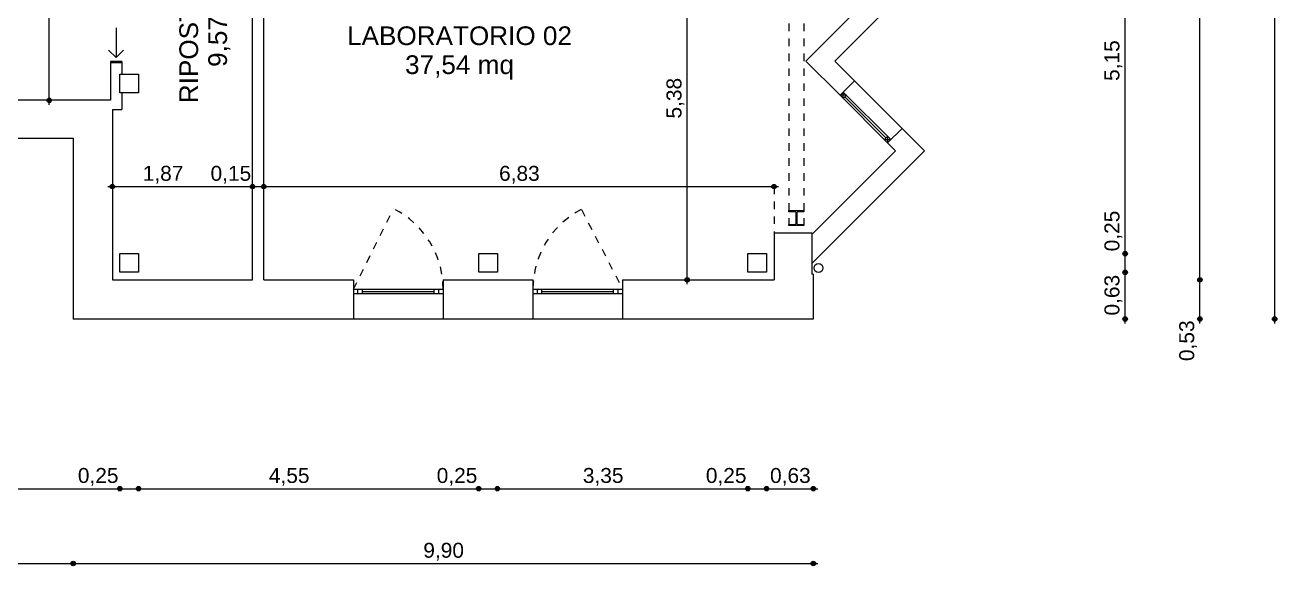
# Model space of a CAD drawing. Header units: metres. Extents: x -58 to -10, y -48.4 to 0.6.
# Drawn here: x -36.46 to -19.72, y -38.06 to -30.53 of the extents above; entities that cross this region are included whole.
import ezdxf

# ---------------------------------------------------------------- set-up
doc = ezdxf.new("R2010")
doc.units = ezdxf.units.M
doc.header["$MEASUREMENT"] = 0
doc.linetypes.add('Tratteggio 0.6-0.6 mm', pattern=[0.12, 0.06, -0.06])
doc.linetypes.add('Tratteggio 1.0-1.0 mm', pattern=[0.2, 0.1, -0.1])
for name, color, linetype in [('00 ECO Porte&Fin', 7, 'Continuous'), ('00 Muri SEZ 00', 7, 'Continuous'), ('00 Nascosto', 7, 'Continuous'), ('00 Pilastri', 7, 'Continuous'), ('00 Porte&Fin', 7, 'Continuous'), ('00 QuoteGEN 1_100', 7, 'Continuous'), ('00 Testi 1_100', 7, 'Continuous')]:
    doc.layers.add(name, color=color, linetype=linetype)
doc.styles.add('GENERATED_STYLE_1', font='arial.ttf')
doc.dimstyles.new('GENERATED_STYLE__1', dxfattribs={"dimtxt": 0.2, "dimasz": 0.114, "dimexe": 0.18, "dimexo": 0, "dimgap": 0.09, "dimtad": 1, "dimtih": 1, "dimtoh": 1, "dimzin": 0, "dimdsep": 46, "dimtxsty": 'GENERATED_STYLE_1', "dimblk": 'ARROWHEAD_11', "dimblk1": 'ARROWHEAD_11', "dimblk2": 'ARROWHEAD_11', "dimcen": 0.09, "dimse1": 1, "dimse2": 1, "dimclrd": 1, "dimclre": 1, "dimclrt": 1, "dimazin": 0, "dimtfac": 1, "dimtdec": 4, "dimtmove": 0, "dimatfit": 3, "dimfxl": 1, "dimtolj": 1, "dimtzin": 0, "dimarcsym": 0})
doc.dimstyles.new('GENERATED_STYLE__3', dxfattribs={"dimtxt": 0.2, "dimasz": 0.114, "dimexe": 0.18, "dimexo": 0, "dimgap": 0.09, "dimtad": 1, "dimzin": 0, "dimdsep": 46, "dimtxsty": 'GENERATED_STYLE_1', "dimblk": 'ARROWHEAD_11', "dimblk1": 'ARROWHEAD_11', "dimblk2": 'ARROWHEAD_11', "dimcen": 0.09, "dimse1": 1, "dimse2": 1, "dimclrd": 1, "dimclre": 1, "dimclrt": 1, "dimazin": 0, "dimtfac": 1, "dimtdec": 4, "dimtmove": 0, "dimatfit": 3, "dimfxl": 1, "dimtolj": 1, "dimtzin": 0, "dimarcsym": 0})

# ---------------------------------------------------------------- blocks, each defined once
blk = doc.blocks.new('Linea_2', base_point=(-35.246, -30.569))
at = {"layer": '00 Porte&Fin', "color": 3, "linetype": 'Continuous', "lineweight": 0, "true_color": 0x00f200}
for p, q in [((-35.246, -30.569), (-35.246, -30.969)), ((-35.246, -30.969), (-35.346, -30.869)), ((-35.246, -30.969), (-35.146, -30.869))]:
    blk.add_line(p, q, dxfattribs=at)
blk = doc.blocks.new('*D44')
at = {"layer": '00 QuoteGEN 1_100', "linetype": 'Continuous', "lineweight": 0}
for points in [[(-45.371, -37.733), (-45.373, -37.722), (-45.379, -37.712), (-45.389, -37.706), (-45.401, -37.703), (-45.412, -37.706), (-45.422, -37.712), (-45.428, -37.722), (-45.431, -37.733), (-45.428, -37.745), (-45.422, -37.755), (-45.412, -37.761), (-45.401, -37.763), (-45.389, -37.761), (-45.379, -37.755), (-45.373, -37.745)], [(-35.791, -37.733), (-35.793, -37.722), (-35.799, -37.712), (-35.809, -37.706), (-35.821, -37.703), (-35.832, -37.706), (-35.842, -37.712), (-35.848, -37.722), (-35.851, -37.733), (-35.848, -37.745), (-35.842, -37.755), (-35.832, -37.761), (-35.821, -37.763), (-35.809, -37.761), (-35.799, -37.755), (-35.793, -37.745)]]:
    blk.add_hatch(color=1, dxfattribs=at).paths.add_polyline_path(points)
at = {"layer": '00 QuoteGEN 1_100', "color": 1, "linetype": 'Continuous', "lineweight": 0}
blk.add_line((-45.371, -37.733), (-35.851, -37.733), dxfattribs=at)
for centre in [(-45.401, -37.733), (-35.821, -37.733)]:
    blk.add_circle(centre, 0.03, dxfattribs=at)
at = {"layer": '00 QuoteGEN 1_100', "color": 1, "lineweight": 0, "insert": (-40.877, -37.693), "char_height": 0.2, "attachment_point": 7, "style": 'GENERATED_STYLE_1'}
blk.add_mtext('\\A1;{\\fArial|b0|i0|c0|p34;9,58}', dxfattribs=at)
blk = doc.blocks.new('ARROWHEAD_11')
at = {"color": 0, "linetype": 'Continuous', "lineweight": 0}
blk.add_line((0, 0), (-1, 0), dxfattribs=at)
at = {"color": 0, "linetype": 'Continuous', "lineweight": 0, "const_width": 0.25, "flags": 128}
blk.add_lwpolyline([(-0.125, 0, 1), (0.125, 0, 1)], format="xyb", close=True, dxfattribs=at)
blk = doc.blocks.new('*D45')
at = {"layer": '00 QuoteGEN 1_100', "linetype": 'Continuous', "lineweight": 0}
for points in [[(-35.791, -37.733), (-35.793, -37.722), (-35.799, -37.712), (-35.809, -37.706), (-35.821, -37.703), (-35.832, -37.706), (-35.842, -37.712), (-35.848, -37.722), (-35.851, -37.733), (-35.848, -37.745), (-35.842, -37.755), (-35.832, -37.761), (-35.821, -37.763), (-35.809, -37.761), (-35.799, -37.755), (-35.793, -37.745)], [(-25.891, -37.733), (-25.893, -37.722), (-25.899, -37.712), (-25.909, -37.706), (-25.921, -37.703), (-25.932, -37.706), (-25.942, -37.712), (-25.948, -37.722), (-25.951, -37.733), (-25.948, -37.745), (-25.942, -37.755), (-25.932, -37.761), (-25.921, -37.763), (-25.909, -37.761), (-25.899, -37.755), (-25.893, -37.745)]]:
    blk.add_hatch(color=1, dxfattribs=at).paths.add_polyline_path(points)
at = {"layer": '00 QuoteGEN 1_100', "color": 1, "linetype": 'Continuous', "lineweight": 0}
for p, q in [((-35.791, -37.733), (-25.951, -37.733)), ((-25.891, -37.733), (-25.861, -37.733))]:
    blk.add_line(p, q, dxfattribs=at)
for centre in [(-35.821, -37.733), (-25.921, -37.733)]:
    blk.add_circle(centre, 0.03, dxfattribs=at)
at = {"layer": '00 QuoteGEN 1_100', "color": 1, "lineweight": 0, "insert": (-31.137, -37.693), "char_height": 0.2, "attachment_point": 7, "style": 'GENERATED_STYLE_1'}
blk.add_mtext('\\A1;{\\fArial|b0|i0|c0|p34;9,90}', dxfattribs=at)
blk = doc.blocks.new('*D51')
at = {"layer": '00 QuoteGEN 1_100', "linetype": 'Continuous', "lineweight": 0}
for points in [[(-40.316, -36.733), (-40.318, -36.722), (-40.324, -36.712), (-40.334, -36.706), (-40.346, -36.703), (-40.357, -36.706), (-40.367, -36.712), (-40.373, -36.722), (-40.376, -36.733), (-40.373, -36.745), (-40.367, -36.755), (-40.357, -36.761), (-40.346, -36.763), (-40.334, -36.761), (-40.324, -36.755), (-40.318, -36.745)], [(-35.166, -36.733), (-35.168, -36.722), (-35.174, -36.712), (-35.184, -36.706), (-35.196, -36.703), (-35.207, -36.706), (-35.217, -36.712), (-35.223, -36.722), (-35.226, -36.733), (-35.223, -36.745), (-35.217, -36.755), (-35.207, -36.761), (-35.196, -36.763), (-35.184, -36.761), (-35.174, -36.755), (-35.168, -36.745)]]:
    blk.add_hatch(color=1, dxfattribs=at).paths.add_polyline_path(points)
at = {"layer": '00 QuoteGEN 1_100', "color": 1, "linetype": 'Continuous', "lineweight": 0}
blk.add_line((-40.316, -36.733), (-35.226, -36.733), dxfattribs=at)
for centre in [(-40.346, -36.733), (-35.196, -36.733)]:
    blk.add_circle(centre, 0.03, dxfattribs=at)
at = {"layer": '00 QuoteGEN 1_100', "color": 1, "lineweight": 0, "char_height": 0.2, "attachment_point": 7, "style": 'GENERATED_STYLE_1'}
for s, insert in [('\\A1;{\\fArial|b0|i0|c0|p34;5,15}', (-38.303, -36.693)), ('\\A1;{\\fArial|b0|i0|c0|p34;0,25}', (-35.758, -36.693))]:
    blk.add_mtext(s, dxfattribs=dict(at, insert=insert))
blk = doc.blocks.new('*D52')
at = {"layer": '00 QuoteGEN 1_100', "linetype": 'Continuous', "lineweight": 0}
for points in [[(-35.166, -36.733), (-35.168, -36.722), (-35.174, -36.712), (-35.184, -36.706), (-35.196, -36.703), (-35.207, -36.706), (-35.217, -36.712), (-35.223, -36.722), (-35.226, -36.733), (-35.223, -36.745), (-35.217, -36.755), (-35.207, -36.761), (-35.196, -36.763), (-35.184, -36.761), (-35.174, -36.755), (-35.168, -36.745)], [(-34.916, -36.733), (-34.918, -36.722), (-34.924, -36.712), (-34.934, -36.706), (-34.946, -36.703), (-34.957, -36.706), (-34.967, -36.712), (-34.973, -36.722), (-34.976, -36.733), (-34.973, -36.745), (-34.967, -36.755), (-34.957, -36.761), (-34.946, -36.763), (-34.934, -36.761), (-34.924, -36.755), (-34.918, -36.745)]]:
    blk.add_hatch(color=1, dxfattribs=at).paths.add_polyline_path(points)
at = {"layer": '00 QuoteGEN 1_100', "color": 1, "linetype": 'Continuous', "lineweight": 0}
blk.add_line((-35.166, -36.733), (-34.976, -36.733), dxfattribs=at)
for centre in [(-35.196, -36.733), (-34.946, -36.733)]:
    blk.add_circle(centre, 0.03, dxfattribs=at)
blk = doc.blocks.new('*D53')
at = {"layer": '00 QuoteGEN 1_100', "linetype": 'Continuous', "lineweight": 0}
for points in [[(-34.916, -36.733), (-34.918, -36.722), (-34.924, -36.712), (-34.934, -36.706), (-34.946, -36.703), (-34.957, -36.706), (-34.967, -36.712), (-34.973, -36.722), (-34.976, -36.733), (-34.973, -36.745), (-34.967, -36.755), (-34.957, -36.761), (-34.946, -36.763), (-34.934, -36.761), (-34.924, -36.755), (-34.918, -36.745)], [(-30.366, -36.733), (-30.368, -36.722), (-30.374, -36.712), (-30.384, -36.706), (-30.396, -36.703), (-30.407, -36.706), (-30.417, -36.712), (-30.423, -36.722), (-30.426, -36.733), (-30.423, -36.745), (-30.417, -36.755), (-30.407, -36.761), (-30.396, -36.763), (-30.384, -36.761), (-30.374, -36.755), (-30.368, -36.745)]]:
    blk.add_hatch(color=1, dxfattribs=at).paths.add_polyline_path(points)
at = {"layer": '00 QuoteGEN 1_100', "color": 1, "linetype": 'Continuous', "lineweight": 0}
blk.add_line((-34.916, -36.733), (-30.426, -36.733), dxfattribs=at)
for centre in [(-34.946, -36.733), (-30.396, -36.733)]:
    blk.add_circle(centre, 0.03, dxfattribs=at)
at = {"layer": '00 QuoteGEN 1_100', "color": 1, "lineweight": 0, "char_height": 0.2, "attachment_point": 7, "style": 'GENERATED_STYLE_1'}
for s, insert in [('\\A1;{\\fArial|b0|i0|c0|p34;4,55}', (-33.203, -36.693)), ('\\A1;{\\fArial|b0|i0|c0|p34;0,25}', (-30.958, -36.693))]:
    blk.add_mtext(s, dxfattribs=dict(at, insert=insert))
blk = doc.blocks.new('*D54')
at = {"layer": '00 QuoteGEN 1_100', "linetype": 'Continuous', "lineweight": 0}
for points in [[(-30.366, -36.733), (-30.368, -36.722), (-30.374, -36.712), (-30.384, -36.706), (-30.396, -36.703), (-30.407, -36.706), (-30.417, -36.712), (-30.423, -36.722), (-30.426, -36.733), (-30.423, -36.745), (-30.417, -36.755), (-30.407, -36.761), (-30.396, -36.763), (-30.384, -36.761), (-30.374, -36.755), (-30.368, -36.745)], [(-30.116, -36.733), (-30.118, -36.722), (-30.124, -36.712), (-30.134, -36.706), (-30.146, -36.703), (-30.157, -36.706), (-30.167, -36.712), (-30.173, -36.722), (-30.176, -36.733), (-30.173, -36.745), (-30.167, -36.755), (-30.157, -36.761), (-30.146, -36.763), (-30.134, -36.761), (-30.124, -36.755), (-30.118, -36.745)]]:
    blk.add_hatch(color=1, dxfattribs=at).paths.add_polyline_path(points)
at = {"layer": '00 QuoteGEN 1_100', "color": 1, "linetype": 'Continuous', "lineweight": 0}
blk.add_line((-30.366, -36.733), (-30.176, -36.733), dxfattribs=at)
for centre in [(-30.396, -36.733), (-30.146, -36.733)]:
    blk.add_circle(centre, 0.03, dxfattribs=at)
blk = doc.blocks.new('*D55')
at = {"layer": '00 QuoteGEN 1_100', "linetype": 'Continuous', "lineweight": 0}
for points in [[(-30.116, -36.733), (-30.118, -36.722), (-30.124, -36.712), (-30.134, -36.706), (-30.146, -36.703), (-30.157, -36.706), (-30.167, -36.712), (-30.173, -36.722), (-30.176, -36.733), (-30.173, -36.745), (-30.167, -36.755), (-30.157, -36.761), (-30.146, -36.763), (-30.134, -36.761), (-30.124, -36.755), (-30.118, -36.745)], [(-26.766, -36.733), (-26.768, -36.722), (-26.774, -36.712), (-26.784, -36.706), (-26.796, -36.703), (-26.807, -36.706), (-26.817, -36.712), (-26.823, -36.722), (-26.826, -36.733), (-26.823, -36.745), (-26.817, -36.755), (-26.807, -36.761), (-26.796, -36.763), (-26.784, -36.761), (-26.774, -36.755), (-26.768, -36.745)]]:
    blk.add_hatch(color=1, dxfattribs=at).paths.add_polyline_path(points)
at = {"layer": '00 QuoteGEN 1_100', "color": 1, "linetype": 'Continuous', "lineweight": 0}
blk.add_line((-30.116, -36.733), (-26.826, -36.733), dxfattribs=at)
for centre in [(-30.146, -36.733), (-26.796, -36.733)]:
    blk.add_circle(centre, 0.03, dxfattribs=at)
at = {"layer": '00 QuoteGEN 1_100', "color": 1, "lineweight": 0, "char_height": 0.2, "attachment_point": 7, "style": 'GENERATED_STYLE_1'}
for s, insert in [('\\A1;{\\fArial|b0|i0|c0|p34;3,35}', (-29.003, -36.693)), ('\\A1;{\\fArial|b0|i0|c0|p34;0,25}', (-27.358, -36.693))]:
    blk.add_mtext(s, dxfattribs=dict(at, insert=insert))
blk = doc.blocks.new('*D56')
at = {"layer": '00 QuoteGEN 1_100', "linetype": 'Continuous', "lineweight": 0}
for points in [[(-26.766, -36.733), (-26.768, -36.722), (-26.774, -36.712), (-26.784, -36.706), (-26.796, -36.703), (-26.807, -36.706), (-26.817, -36.712), (-26.823, -36.722), (-26.826, -36.733), (-26.823, -36.745), (-26.817, -36.755), (-26.807, -36.761), (-26.796, -36.763), (-26.784, -36.761), (-26.774, -36.755), (-26.768, -36.745)], [(-26.516, -36.733), (-26.518, -36.722), (-26.524, -36.712), (-26.534, -36.706), (-26.546, -36.703), (-26.557, -36.706), (-26.567, -36.712), (-26.573, -36.722), (-26.576, -36.733), (-26.573, -36.745), (-26.567, -36.755), (-26.557, -36.761), (-26.546, -36.763), (-26.534, -36.761), (-26.524, -36.755), (-26.518, -36.745)]]:
    blk.add_hatch(color=1, dxfattribs=at).paths.add_polyline_path(points)
at = {"layer": '00 QuoteGEN 1_100', "color": 1, "linetype": 'Continuous', "lineweight": 0}
blk.add_line((-26.766, -36.733), (-26.576, -36.733), dxfattribs=at)
for centre in [(-26.796, -36.733), (-26.546, -36.733)]:
    blk.add_circle(centre, 0.03, dxfattribs=at)
blk = doc.blocks.new('*D57')
at = {"layer": '00 QuoteGEN 1_100', "linetype": 'Continuous', "lineweight": 0}
for points in [[(-26.516, -36.733), (-26.518, -36.722), (-26.524, -36.712), (-26.534, -36.706), (-26.546, -36.703), (-26.557, -36.706), (-26.567, -36.712), (-26.573, -36.722), (-26.576, -36.733), (-26.573, -36.745), (-26.567, -36.755), (-26.557, -36.761), (-26.546, -36.763), (-26.534, -36.761), (-26.524, -36.755), (-26.518, -36.745)], [(-25.891, -36.733), (-25.893, -36.722), (-25.899, -36.712), (-25.909, -36.706), (-25.921, -36.703), (-25.932, -36.706), (-25.942, -36.712), (-25.948, -36.722), (-25.951, -36.733), (-25.948, -36.745), (-25.942, -36.755), (-25.932, -36.761), (-25.921, -36.763), (-25.909, -36.761), (-25.899, -36.755), (-25.893, -36.745)]]:
    blk.add_hatch(color=1, dxfattribs=at).paths.add_polyline_path(points)
at = {"layer": '00 QuoteGEN 1_100', "color": 1, "linetype": 'Continuous', "lineweight": 0}
for p, q in [((-26.516, -36.733), (-25.951, -36.733)), ((-25.891, -36.733), (-25.861, -36.733))]:
    blk.add_line(p, q, dxfattribs=at)
for centre in [(-26.546, -36.733), (-25.921, -36.733)]:
    blk.add_circle(centre, 0.03, dxfattribs=at)
at = {"layer": '00 QuoteGEN 1_100', "color": 1, "lineweight": 0, "insert": (-26.499, -36.693), "char_height": 0.2, "attachment_point": 7, "style": 'GENERATED_STYLE_1'}
blk.add_mtext('\\A1;{\\fArial|b0|i0|c0|p34;0,63}', dxfattribs=at)
blk = doc.blocks.new('*D58')
at = {"layer": '00 QuoteGEN 1_100', "linetype": 'Continuous', "lineweight": 0}
for points in [[(-19.719, -20.429), (-19.721, -20.417), (-19.727, -20.408), (-19.737, -20.401), (-19.749, -20.399), (-19.76, -20.401), (-19.77, -20.408), (-19.776, -20.417), (-19.779, -20.429), (-19.776, -20.44), (-19.77, -20.45), (-19.76, -20.456), (-19.749, -20.459), (-19.737, -20.456), (-19.727, -20.45), (-19.721, -20.44)], [(-19.719, -34.464), (-19.721, -34.452), (-19.727, -34.443), (-19.737, -34.436), (-19.749, -34.434), (-19.76, -34.436), (-19.77, -34.443), (-19.776, -34.452), (-19.779, -34.464), (-19.776, -34.475), (-19.77, -34.485), (-19.76, -34.491), (-19.749, -34.494), (-19.737, -34.491), (-19.727, -34.485), (-19.721, -34.475)]]:
    blk.add_hatch(color=1, dxfattribs=at).paths.add_polyline_path(points)
at = {"layer": '00 QuoteGEN 1_100', "color": 1, "linetype": 'Continuous', "lineweight": 0}
for p, q in [((-19.749, -20.399), (-19.749, -20.369)), ((-19.749, -34.434), (-19.749, -20.459)), ((-19.749, -34.524), (-19.749, -34.494))]:
    blk.add_line(p, q, dxfattribs=at)
for centre in [(-19.749, -20.429), (-19.749, -34.464)]:
    blk.add_circle(centre, 0.03, dxfattribs=at)
at = {"layer": '00 QuoteGEN 1_100', "color": 1, "lineweight": 0, "insert": (-19.789, -27.788), "char_height": 0.2, "attachment_point": 7, "rotation": 90, "style": 'GENERATED_STYLE_1'}
blk.add_mtext('\\A1;{\\fArial|b0|i0|c0|p34;14,04}', dxfattribs=at)
blk = doc.blocks.new('*D59')
at = {"layer": '00 QuoteGEN 1_100', "linetype": 'Continuous', "lineweight": 0}
for points in [[(-20.719, -33.939), (-20.721, -33.927), (-20.727, -33.918), (-20.737, -33.911), (-20.749, -33.909), (-20.76, -33.911), (-20.77, -33.918), (-20.776, -33.927), (-20.779, -33.939), (-20.776, -33.95), (-20.77, -33.96), (-20.76, -33.966), (-20.749, -33.969), (-20.737, -33.966), (-20.727, -33.96), (-20.721, -33.95)], [(-20.719, -34.464), (-20.721, -34.452), (-20.727, -34.443), (-20.737, -34.436), (-20.749, -34.434), (-20.76, -34.436), (-20.77, -34.443), (-20.776, -34.452), (-20.779, -34.464), (-20.776, -34.475), (-20.77, -34.485), (-20.76, -34.491), (-20.749, -34.494), (-20.737, -34.491), (-20.727, -34.485), (-20.721, -34.475)]]:
    blk.add_hatch(color=1, dxfattribs=at).paths.add_polyline_path(points)
at = {"layer": '00 QuoteGEN 1_100', "color": 1, "linetype": 'Continuous', "lineweight": 0}
for p, q in [((-20.749, -34.434), (-20.749, -33.969)), ((-20.749, -34.524), (-20.749, -34.494))]:
    blk.add_line(p, q, dxfattribs=at)
for centre in [(-20.749, -33.939), (-20.749, -34.464)]:
    blk.add_circle(centre, 0.03, dxfattribs=at)
at = {"layer": '00 QuoteGEN 1_100', "color": 1, "lineweight": 0, "insert": (-20.789, -35.026), "char_height": 0.2, "attachment_point": 7, "rotation": 90, "style": 'GENERATED_STYLE_1'}
blk.add_mtext('\\A1;{\\fArial|b0|i0|c0|p34;0,53}', dxfattribs=at)
blk = doc.blocks.new('*D60')
at = {"layer": '00 QuoteGEN 1_100', "linetype": 'Continuous', "lineweight": 0}
for points in [[(-20.719, -20.889), (-20.721, -20.877), (-20.727, -20.868), (-20.737, -20.861), (-20.749, -20.859), (-20.76, -20.861), (-20.77, -20.868), (-20.776, -20.877), (-20.779, -20.889), (-20.776, -20.9), (-20.77, -20.91), (-20.76, -20.916), (-20.749, -20.919), (-20.737, -20.916), (-20.727, -20.91), (-20.721, -20.9)], [(-20.719, -33.939), (-20.721, -33.927), (-20.727, -33.918), (-20.737, -33.911), (-20.749, -33.909), (-20.76, -33.911), (-20.77, -33.918), (-20.776, -33.927), (-20.779, -33.939), (-20.776, -33.95), (-20.77, -33.96), (-20.76, -33.966), (-20.749, -33.969), (-20.737, -33.966), (-20.727, -33.96), (-20.721, -33.95)]]:
    blk.add_hatch(color=1, dxfattribs=at).paths.add_polyline_path(points)
at = {"layer": '00 QuoteGEN 1_100', "color": 1, "linetype": 'Continuous', "lineweight": 0}
blk.add_line((-20.749, -33.909), (-20.749, -20.919), dxfattribs=at)
for centre in [(-20.749, -20.889), (-20.749, -33.939)]:
    blk.add_circle(centre, 0.03, dxfattribs=at)
at = {"layer": '00 QuoteGEN 1_100', "color": 1, "lineweight": 0, "char_height": 0.2, "attachment_point": 7, "rotation": 90, "style": 'GENERATED_STYLE_1'}
for s, insert in [('\\A1;{\\fArial|b0|i0|c0|p34;0,46}', (-20.789, -21.451)), ('\\A1;{\\fArial|b0|i0|c0|p34;13,05}', (-20.789, -28.022))]:
    blk.add_mtext(s, dxfattribs=dict(at, insert=insert))
blk = doc.blocks.new('*D62')
at = {"layer": '00 QuoteGEN 1_100', "linetype": 'Continuous', "lineweight": 0}
for points in [[(-21.719, -33.839), (-21.721, -33.827), (-21.727, -33.818), (-21.737, -33.811), (-21.749, -33.809), (-21.76, -33.811), (-21.77, -33.818), (-21.776, -33.827), (-21.779, -33.839), (-21.776, -33.85), (-21.77, -33.86), (-21.76, -33.866), (-21.749, -33.869), (-21.737, -33.866), (-21.727, -33.86), (-21.721, -33.85)], [(-21.719, -34.464), (-21.721, -34.452), (-21.727, -34.443), (-21.737, -34.436), (-21.749, -34.434), (-21.76, -34.436), (-21.77, -34.443), (-21.776, -34.452), (-21.779, -34.464), (-21.776, -34.475), (-21.77, -34.485), (-21.76, -34.491), (-21.749, -34.494), (-21.737, -34.491), (-21.727, -34.485), (-21.721, -34.475)]]:
    blk.add_hatch(color=1, dxfattribs=at).paths.add_polyline_path(points)
at = {"layer": '00 QuoteGEN 1_100', "color": 1, "linetype": 'Continuous', "lineweight": 0}
for p, q in [((-21.749, -34.434), (-21.749, -33.869)), ((-21.749, -34.524), (-21.749, -34.494))]:
    blk.add_line(p, q, dxfattribs=at)
for centre in [(-21.749, -33.839), (-21.749, -34.464)]:
    blk.add_circle(centre, 0.03, dxfattribs=at)
at = {"layer": '00 QuoteGEN 1_100', "color": 1, "lineweight": 0, "insert": (-21.789, -34.417), "char_height": 0.2, "attachment_point": 7, "rotation": 90, "style": 'GENERATED_STYLE_1'}
blk.add_mtext('\\A1;{\\fArial|b0|i0|c0|p34;0,63}', dxfattribs=at)
blk = doc.blocks.new('*D63')
at = {"layer": '00 QuoteGEN 1_100', "linetype": 'Continuous', "lineweight": 0}
for points in [[(-21.719, -33.589), (-21.721, -33.577), (-21.727, -33.568), (-21.737, -33.561), (-21.749, -33.559), (-21.76, -33.561), (-21.77, -33.568), (-21.776, -33.577), (-21.779, -33.589), (-21.776, -33.6), (-21.77, -33.61), (-21.76, -33.616), (-21.749, -33.619), (-21.737, -33.616), (-21.727, -33.61), (-21.721, -33.6)], [(-21.719, -33.839), (-21.721, -33.827), (-21.727, -33.818), (-21.737, -33.811), (-21.749, -33.809), (-21.76, -33.811), (-21.77, -33.818), (-21.776, -33.827), (-21.779, -33.839), (-21.776, -33.85), (-21.77, -33.86), (-21.76, -33.866), (-21.749, -33.869), (-21.737, -33.866), (-21.727, -33.86), (-21.721, -33.85)]]:
    blk.add_hatch(color=1, dxfattribs=at).paths.add_polyline_path(points)
at = {"layer": '00 QuoteGEN 1_100', "color": 1, "linetype": 'Continuous', "lineweight": 0}
blk.add_line((-21.749, -33.809), (-21.749, -33.619), dxfattribs=at)
for centre in [(-21.749, -33.589), (-21.749, -33.839)]:
    blk.add_circle(centre, 0.03, dxfattribs=at)
blk = doc.blocks.new('*D64')
at = {"layer": '00 QuoteGEN 1_100', "linetype": 'Continuous', "lineweight": 0}
for points in [[(-21.719, -28.439), (-21.721, -28.427), (-21.727, -28.418), (-21.737, -28.411), (-21.749, -28.409), (-21.76, -28.411), (-21.77, -28.418), (-21.776, -28.427), (-21.779, -28.439), (-21.776, -28.45), (-21.77, -28.46), (-21.76, -28.466), (-21.749, -28.469), (-21.737, -28.466), (-21.727, -28.46), (-21.721, -28.45)], [(-21.719, -33.589), (-21.721, -33.577), (-21.727, -33.568), (-21.737, -33.561), (-21.749, -33.559), (-21.76, -33.561), (-21.77, -33.568), (-21.776, -33.577), (-21.779, -33.589), (-21.776, -33.6), (-21.77, -33.61), (-21.76, -33.616), (-21.749, -33.619), (-21.737, -33.616), (-21.727, -33.61), (-21.721, -33.6)]]:
    blk.add_hatch(color=1, dxfattribs=at).paths.add_polyline_path(points)
at = {"layer": '00 QuoteGEN 1_100', "color": 1, "linetype": 'Continuous', "lineweight": 0}
blk.add_line((-21.749, -33.559), (-21.749, -28.469), dxfattribs=at)
for centre in [(-21.749, -28.439), (-21.749, -33.589)]:
    blk.add_circle(centre, 0.03, dxfattribs=at)
at = {"layer": '00 QuoteGEN 1_100', "color": 1, "lineweight": 0, "char_height": 0.2, "attachment_point": 7, "rotation": 90, "style": 'GENERATED_STYLE_1'}
for s, insert in [('\\A1;{\\fArial|b0|i0|c0|p34;0,25}', (-21.789, -29.001)), ('\\A1;{\\fArial|b0|i0|c0|p34;5,15}', (-21.789, -31.28)), ('\\A1;{\\fArial|b0|i0|c0|p34;0,25}', (-21.789, -33.559))]:
    blk.add_mtext(s, dxfattribs=dict(at, insert=insert))
blk = doc.blocks.new('*D74')
at = {"layer": '00 QuoteGEN 1_100', "linetype": 'Continuous', "lineweight": 0}
for points in [[(-36.111, -25.664), (-36.114, -25.652), (-36.12, -25.643), (-36.13, -25.636), (-36.141, -25.634), (-36.153, -25.636), (-36.162, -25.643), (-36.169, -25.652), (-36.171, -25.664), (-36.169, -25.675), (-36.162, -25.685), (-36.153, -25.691), (-36.141, -25.694), (-36.13, -25.691), (-36.12, -25.685), (-36.114, -25.675)], [(-36.111, -31.539), (-36.114, -31.527), (-36.12, -31.518), (-36.13, -31.511), (-36.141, -31.509), (-36.153, -31.511), (-36.162, -31.518), (-36.169, -31.527), (-36.171, -31.539), (-36.169, -31.55), (-36.162, -31.56), (-36.153, -31.566), (-36.141, -31.569), (-36.13, -31.566), (-36.12, -31.56), (-36.114, -31.55)]]:
    blk.add_hatch(color=1, dxfattribs=at).paths.add_polyline_path(points)
at = {"layer": '00 QuoteGEN 1_100', "color": 1, "linetype": 'Continuous', "lineweight": 0}
for p, q in [((-36.141, -31.509), (-36.141, -25.694)), ((-36.141, -31.599), (-36.141, -31.569))]:
    blk.add_line(p, q, dxfattribs=at)
for centre in [(-36.141, -25.664), (-36.141, -31.539)]:
    blk.add_circle(centre, 0.03, dxfattribs=at)
at = {"layer": '00 QuoteGEN 1_100', "color": 1, "lineweight": 0, "insert": (-36.181, -28.867), "char_height": 0.2, "attachment_point": 7, "rotation": 90, "style": 'GENERATED_STYLE_1'}
blk.add_mtext('\\A1;{\\fArial|b0|i0|c0|p34;5,88}', dxfattribs=at)
blk = doc.blocks.new('*D76')
at = {"layer": '00 QuoteGEN 1_100', "linetype": 'Continuous', "lineweight": 0}
for points in [[(-27.577, -28.564), (-27.58, -28.552), (-27.586, -28.543), (-27.596, -28.536), (-27.607, -28.534), (-27.619, -28.536), (-27.629, -28.543), (-27.635, -28.552), (-27.637, -28.564), (-27.635, -28.575), (-27.629, -28.585), (-27.619, -28.591), (-27.607, -28.594), (-27.596, -28.591), (-27.586, -28.585), (-27.58, -28.575)], [(-27.577, -33.939), (-27.58, -33.927), (-27.586, -33.918), (-27.596, -33.911), (-27.607, -33.909), (-27.619, -33.911), (-27.629, -33.918), (-27.635, -33.927), (-27.637, -33.939), (-27.635, -33.95), (-27.629, -33.96), (-27.619, -33.966), (-27.607, -33.969), (-27.596, -33.966), (-27.586, -33.96), (-27.58, -33.95)]]:
    blk.add_hatch(color=1, dxfattribs=at).paths.add_polyline_path(points)
at = {"layer": '00 QuoteGEN 1_100', "color": 1, "linetype": 'Continuous', "lineweight": 0}
for p, q in [((-27.607, -33.909), (-27.607, -28.594)), ((-27.607, -33.999), (-27.607, -33.969))]:
    blk.add_line(p, q, dxfattribs=at)
for centre in [(-27.607, -28.564), (-27.607, -33.939)]:
    blk.add_circle(centre, 0.03, dxfattribs=at)
at = {"layer": '00 QuoteGEN 1_100', "color": 1, "lineweight": 0, "char_height": 0.2, "attachment_point": 7, "rotation": 90, "style": 'GENERATED_STYLE_1'}
for s, insert in [('\\A1;{\\fArial|b0|i0|c0|p34;0,17}', (-27.647, -29.126)), ('\\A1;{\\fArial|b0|i0|c0|p34;5,38}', (-27.647, -31.783))]:
    blk.add_mtext(s, dxfattribs=dict(at, insert=insert))
blk = doc.blocks.new('*D91')
at = {"layer": '00 QuoteGEN 1_100', "linetype": 'Continuous', "lineweight": 0}
for points in [[(-35.266, -32.693), (-35.268, -32.682), (-35.274, -32.672), (-35.284, -32.665), (-35.296, -32.663), (-35.307, -32.665), (-35.317, -32.672), (-35.323, -32.682), (-35.326, -32.693), (-35.323, -32.705), (-35.317, -32.714), (-35.307, -32.721), (-35.296, -32.723), (-35.284, -32.721), (-35.274, -32.714), (-35.268, -32.705)], [(-33.391, -32.693), (-33.393, -32.682), (-33.399, -32.672), (-33.409, -32.665), (-33.421, -32.663), (-33.432, -32.665), (-33.442, -32.672), (-33.448, -32.682), (-33.451, -32.693), (-33.448, -32.705), (-33.442, -32.714), (-33.432, -32.721), (-33.421, -32.723), (-33.409, -32.721), (-33.399, -32.714), (-33.393, -32.705)]]:
    blk.add_hatch(color=1, dxfattribs=at).paths.add_polyline_path(points)
at = {"layer": '00 QuoteGEN 1_100', "color": 1, "linetype": 'Continuous', "lineweight": 0}
for p, q in [((-35.356, -32.693), (-35.326, -32.693)), ((-35.266, -32.693), (-33.451, -32.693))]:
    blk.add_line(p, q, dxfattribs=at)
for centre in [(-35.296, -32.693), (-33.421, -32.693)]:
    blk.add_circle(centre, 0.03, dxfattribs=at)
at = {"layer": '00 QuoteGEN 1_100', "color": 1, "lineweight": 0, "char_height": 0.2, "attachment_point": 7, "style": 'GENERATED_STYLE_1'}
for s, insert in [('\\A1;{\\fArial|b0|i0|c0|p34;1,87}', (-34.89, -32.653)), ('\\A1;{\\fArial|b0|i0|c0|p34;0,15}', (-33.983, -32.653))]:
    blk.add_mtext(s, dxfattribs=dict(at, insert=insert))
blk = doc.blocks.new('*D92')
at = {"layer": '00 QuoteGEN 1_100', "linetype": 'Continuous', "lineweight": 0}
for points in [[(-33.391, -32.693), (-33.393, -32.682), (-33.399, -32.672), (-33.409, -32.665), (-33.421, -32.663), (-33.432, -32.665), (-33.442, -32.672), (-33.448, -32.682), (-33.451, -32.693), (-33.448, -32.705), (-33.442, -32.714), (-33.432, -32.721), (-33.421, -32.723), (-33.409, -32.721), (-33.399, -32.714), (-33.393, -32.705)], [(-33.241, -32.693), (-33.243, -32.682), (-33.249, -32.672), (-33.259, -32.665), (-33.271, -32.663), (-33.282, -32.665), (-33.292, -32.672), (-33.298, -32.682), (-33.301, -32.693), (-33.298, -32.705), (-33.292, -32.714), (-33.282, -32.721), (-33.271, -32.723), (-33.259, -32.721), (-33.249, -32.714), (-33.243, -32.705)]]:
    blk.add_hatch(color=1, dxfattribs=at).paths.add_polyline_path(points)
at = {"layer": '00 QuoteGEN 1_100', "color": 1, "linetype": 'Continuous', "lineweight": 0}
blk.add_line((-33.391, -32.693), (-33.301, -32.693), dxfattribs=at)
for centre in [(-33.421, -32.693), (-33.271, -32.693)]:
    blk.add_circle(centre, 0.03, dxfattribs=at)
blk = doc.blocks.new('*D93')
at = {"layer": '00 QuoteGEN 1_100', "linetype": 'Continuous', "lineweight": 0}
for points in [[(-33.241, -32.693), (-33.243, -32.682), (-33.249, -32.672), (-33.259, -32.665), (-33.271, -32.663), (-33.282, -32.665), (-33.292, -32.672), (-33.298, -32.682), (-33.301, -32.693), (-33.298, -32.705), (-33.292, -32.714), (-33.282, -32.721), (-33.271, -32.723), (-33.259, -32.721), (-33.249, -32.714), (-33.243, -32.705)], [(-26.416, -32.693), (-26.418, -32.682), (-26.424, -32.672), (-26.434, -32.665), (-26.446, -32.663), (-26.457, -32.665), (-26.467, -32.672), (-26.473, -32.682), (-26.476, -32.693), (-26.473, -32.705), (-26.467, -32.714), (-26.457, -32.721), (-26.446, -32.723), (-26.434, -32.721), (-26.424, -32.714), (-26.418, -32.705)]]:
    blk.add_hatch(color=1, dxfattribs=at).paths.add_polyline_path(points)
at = {"layer": '00 QuoteGEN 1_100', "color": 1, "linetype": 'Continuous', "lineweight": 0}
for p, q in [((-33.241, -32.693), (-26.476, -32.693)), ((-26.416, -32.693), (-26.386, -32.693))]:
    blk.add_line(p, q, dxfattribs=at)
for centre in [(-33.271, -32.693), (-26.446, -32.693)]:
    blk.add_circle(centre, 0.03, dxfattribs=at)
at = {"layer": '00 QuoteGEN 1_100', "color": 1, "lineweight": 0, "insert": (-30.124, -32.653), "char_height": 0.2, "attachment_point": 7, "style": 'GENERATED_STYLE_1'}
blk.add_mtext('\\A1;{\\fArial|b0|i0|c0|p34;6,83}', dxfattribs=at)
blk = doc.blocks.new('*D102')
at = {"layer": '00 QuoteGEN 1_100', "linetype": 'Continuous', "lineweight": 0}
for points in [[(-45.371, -38.733), (-45.373, -38.722), (-45.379, -38.712), (-45.389, -38.706), (-45.401, -38.703), (-45.412, -38.706), (-45.422, -38.712), (-45.428, -38.722), (-45.431, -38.733), (-45.428, -38.745), (-45.422, -38.755), (-45.412, -38.761), (-45.401, -38.763), (-45.389, -38.761), (-45.379, -38.755), (-45.373, -38.745)], [(-25.891, -38.733), (-25.893, -38.722), (-25.899, -38.712), (-25.909, -38.706), (-25.921, -38.703), (-25.932, -38.706), (-25.942, -38.712), (-25.948, -38.722), (-25.951, -38.733), (-25.948, -38.745), (-25.942, -38.755), (-25.932, -38.761), (-25.921, -38.763), (-25.909, -38.761), (-25.899, -38.755), (-25.893, -38.745)]]:
    blk.add_hatch(color=1, dxfattribs=at).paths.add_polyline_path(points)
at = {"layer": '00 QuoteGEN 1_100', "color": 1, "linetype": 'Continuous', "lineweight": 0}
for p, q in [((-45.371, -38.733), (-25.951, -38.733)), ((-25.891, -38.733), (-25.861, -38.733))]:
    blk.add_line(p, q, dxfattribs=at)
for centre in [(-45.401, -38.733), (-25.921, -38.733)]:
    blk.add_circle(centre, 0.03, dxfattribs=at)
at = {"layer": '00 QuoteGEN 1_100', "color": 1, "lineweight": 0, "insert": (-36.002, -38.693), "char_height": 0.2, "attachment_point": 7, "style": 'GENERATED_STYLE_1'}
blk.add_mtext('\\A1;{\\fArial|b0|i0|c0|p34;19,48}', dxfattribs=at)

msp = doc.modelspace()

# ---------------------------------------------------------------- linework, layer by layer
at = {"layer": '00 ECO Porte&Fin', "color": 3, "linetype": 'Tratteggio 0.6-0.6 mm', "lineweight": 0, "true_color": 0x00f200}
for centre, start, end in [((-32.071, -34.064), 0, 63.5651), ((-28.471, -34.064), 117.4288, 180)]:
    msp.add_arc(centre, 1.2, start, end, dxfattribs=at)
at = {"layer": '00 Muri SEZ 00', "linetype": 'Continuous'}
for p, q in [((-33.421, -33.939), (-33.421, -28.564)), ((-33.271, -33.939), (-33.271, -28.564)), ((-26.021, -31.014), (-24.821, -29.814)), ((-24.433, -29.814), (-25.633, -31.014)), ((-35.171, -31.039), (-35.321, -31.039)), ((-35.321, -31.039), (-35.321, -31.539)), ((-35.171, -31.039), (-35.171, -31.189)), ((-26.021, -31.014), (-25.563, -31.471)), ((-25.633, -31.014), (-25.369, -31.278)), ((-25.563, -31.471), (-25.369, -31.278)), ((-35.171, -31.439), (-35.171, -31.664)), ((-35.321, -31.539), (-36.871, -31.539)), ((-35.296, -31.664), (-35.171, -31.664)), ((-35.296, -31.664), (-35.296, -33.939)), ((-24.927, -32.108), (-24.733, -31.914)), ((-24.733, -31.914), (-24.433, -32.214)), ((-36.871, -32.044), (-35.821, -32.044)), ((-35.821, -32.044), (-35.821, -34.464)), ((-24.927, -32.108), (-24.821, -32.214)), ((-25.941, -33.721), (-24.433, -32.214)), ((-25.921, -33.314), (-24.821, -32.214)), ((-26.446, -33.314), (-26.446, -33.939)), ((-26.261, -33.314), (-26.446, -33.314)), ((-26.031, -33.314), (-26.261, -33.314)), ((-25.941, -33.314), (-26.031, -33.314)), ((-25.941, -33.314), (-25.941, -33.864)), ((-25.941, -33.314), (-25.921, -33.314)), ((-35.296, -33.939), (-33.421, -33.939)), ((-33.271, -33.939), (-32.071, -33.939)), ((-32.071, -33.939), (-32.071, -34.464)), ((-30.871, -33.939), (-30.871, -34.464)), ((-30.871, -33.939), (-29.671, -33.939)), ((-29.671, -33.939), (-29.671, -34.464)), ((-28.471, -33.939), (-28.471, -34.464)), ((-28.471, -33.939), (-26.446, -33.939)), ((-25.921, -33.864), (-25.941, -33.864)), ((-25.921, -33.864), (-25.921, -34.464)), ((-32.071, -34.464), (-35.821, -34.464)), ((-29.671, -34.464), (-30.871, -34.464)), ((-25.921, -34.464), (-28.471, -34.464))]:
    msp.add_line(p, q, dxfattribs=at)
msp.add_circle((-25.851, -33.781), 0.06, dxfattribs=at)
at = {"layer": '00 Nascosto', "color": 3, "linetype": 'Tratteggio 1.0-1.0 mm', "lineweight": 0, "true_color": 0x00f200}
for p, q in [((-26.246, -28.714), (-26.246, -33.314)), ((-26.046, -28.714), (-26.046, -33.314))]:
    msp.add_line(p, q, dxfattribs=at)
at = {"layer": '00 Pilastri', "linetype": 'Continuous'}
for p, q in [((-35.196, -31.189), (-34.946, -31.189)), ((-35.196, -31.439), (-35.196, -31.189)), ((-34.946, -31.189), (-34.946, -31.439)), ((-34.946, -31.439), (-35.196, -31.439)), ((-35.196, -33.589), (-34.946, -33.589)), ((-35.196, -33.839), (-35.196, -33.589)), ((-34.946, -33.589), (-34.946, -33.839)), ((-30.396, -33.589), (-30.146, -33.589)), ((-30.396, -33.839), (-30.396, -33.589)), ((-30.146, -33.589), (-30.146, -33.839)), ((-26.796, -33.589), (-26.546, -33.589)), ((-26.796, -33.839), (-26.796, -33.589)), ((-26.546, -33.589), (-26.546, -33.839)), ((-34.946, -33.839), (-35.196, -33.839)), ((-30.146, -33.839), (-30.396, -33.839)), ((-26.546, -33.839), (-26.796, -33.839))]:
    msp.add_line(p, q, dxfattribs=at)
at = {"layer": '00 Pilastri', "color": 140, "linetype": 'Continuous', "lineweight": 0, "true_color": 0x02aaff, "flags": 128}
msp.add_lwpolyline([(-26.046, -33.199), (-26.046, -33.214), (-26.246, -33.214), (-26.246, -33.199), (-26.168, -33.199, 0.414214), (-26.15, -33.181), (-26.15, -33.047, 0.414214), (-26.168, -33.029), (-26.246, -33.029), (-26.246, -33.014), (-26.046, -33.014), (-26.046, -33.029), (-26.123, -33.029, 0.414214), (-26.141, -33.047), (-26.141, -33.181, 0.414214), (-26.123, -33.199)], format="xyb", close=True, dxfattribs=at)
at = {"layer": '00 Porte&Fin', "color": 3, "linetype": 'Continuous', "lineweight": 0, "true_color": 0x00f200}
for p, q in [((-35.171, -31.019), (-35.321, -31.019)), ((-35.321, -31.019), (-35.321, -31.039)), ((-35.171, -31.019), (-35.171, -31.039)), ((-24.733, -31.914), (-25.369, -31.278)), ((-24.927, -32.108), (-25.563, -31.471)), ((-25.478, -31.471), (-25.563, -31.471)), ((-24.884, -32.065), (-25.521, -31.429)), ((-25.521, -31.514), (-25.521, -31.429)), ((-25.521, -31.514), (-25.478, -31.471)), ((-25.499, -31.493), (-24.948, -32.044)), ((-24.969, -32.065), (-24.927, -32.023)), ((-24.969, -32.065), (-24.884, -32.065)), ((-24.927, -32.023), (-24.927, -32.108)), ((-32.071, -34.064), (-30.871, -34.064)), ((-32.071, -34.124), (-30.871, -34.124)), ((-32.011, -34.124), (-32.011, -34.064)), ((-31.951, -34.124), (-31.951, -34.064)), ((-31.951, -34.094), (-30.991, -34.094)), ((-30.991, -34.124), (-30.991, -34.064)), ((-30.931, -34.124), (-30.931, -34.064)), ((-29.671, -34.064), (-28.471, -34.064)), ((-29.671, -34.124), (-28.471, -34.124)), ((-29.611, -34.124), (-29.611, -34.064)), ((-29.551, -34.124), (-29.551, -34.064)), ((-29.551, -34.094), (-28.591, -34.094)), ((-28.591, -34.124), (-28.591, -34.064)), ((-28.531, -34.124), (-28.531, -34.064)), ((-30.871, -34.464), (-32.071, -34.464)), ((-28.471, -34.464), (-29.671, -34.464))]:
    msp.add_line(p, q, dxfattribs=at)
at = {"layer": '00 Porte&Fin', "color": 3, "linetype": 'Tratteggio 0.6-0.6 mm', "lineweight": 0, "true_color": 0x00f200}
for p, q in [((-32.071, -34.064), (-31.536, -32.989)), ((-29.023, -32.999), (-28.471, -34.064))]:
    msp.add_line(p, q, dxfattribs=at)
at = {"layer": '00 QuoteGEN 1_100', "color": 220, "linetype": 'Tratteggio 0.6-0.6 mm', "lineweight": 0, "true_color": 0xff04cc}
msp.add_line((-26.446, -32.693), (-26.446, -33.314), dxfattribs=at)

# ---------------------------------------------------------------- block references
at = {"layer": '00 Porte&Fin', "color": 3, "linetype": 'Continuous', "lineweight": 0, "true_color": 0x00f200}
msp.add_blockref('Linea_2', (-35.246, -30.569), dxfattribs=at)

# ---------------------------------------------------------------- texts
at = {"layer": '00 Testi 1_100', "color": 5, "linetype": 'Continuous', "lineweight": 0, "insert": (-34.044, -30.462), "char_height": 0.25, "attachment_point": 5, "rotation": 90, "line_spacing_factor": 0.9285, "style": 'GENERATED_STYLE_1'}
msp.add_mtext('\\A1;{\\fArial|b0|i0|c0|p34;RIPOSTIGLIO\\P\\fArial|b0|i0|c0|p34;9,57 mq}', dxfattribs=at)
at = {"layer": '00 Testi 1_100', "color": 5, "linetype": 'Continuous', "lineweight": 0, "insert": (-30.653, -30.907), "char_height": 0.25, "attachment_point": 5, "line_spacing_factor": 0.9285, "style": 'GENERATED_STYLE_1'}
msp.add_mtext('\\A1;{\\fArial|b0|i0|c0|p34;LABORATORIO 02\\P\\fArial|b0|i0|c0|p34;37,54 mq}', dxfattribs=at)

# ---------------------------------------------------------------- dimensions: what is measured, and where the dimension line sits
at = {"layer": '00 QuoteGEN 1_100', "color": 1, "linetype": 'Continuous', "lineweight": 0}
for base, p1, p2, picture, middle in [((-19.748583779, -20.428765506), (-25.920511891, -34.463765506), (-25.985511891, -20.428765506), '*D58', (-19.88858378, -27.446265502)), ((-20.749, -20.889), (-26.446, -33.939), (-26.446, -20.889), '*D60', (-20.889, -27.68)), ((-36.141282561, -25.663765506), (-35.320511891, -31.538765506), (-35.320511891, -25.663765506), '*D74', (-36.281282562, -28.601265504)), ((-21.749, -28.439), (-26.546, -33.589), (-26.546, -28.439), '*D64', (-21.889, -31.014)), ((-27.607427098, -28.563765506), (-26.445511891, -33.938765506), (-26.445511891, -28.563765506), '*D76', (-27.747427099, -31.517323496)), ((-21.749, -33.589), (-26.546, -33.839), (-26.546, -33.589), '*D63', (-21.889, -33.293)), ((-21.748583779, -33.838765506), (-25.920511891, -34.463765506), (-26.545511891, -33.838765506), '*D62', (-21.88858378, -34.151265504)), ((-20.748583779, -33.938765506), (-25.920511891, -34.463765506), (-26.445511891, -33.938765506), '*D59', (-20.88858378, -34.759823496))]:
    dim = msp.add_linear_dim(base=base, p1=p1, p2=p2, angle=90, dimstyle='GENERATED_STYLE__3', dxfattribs=at)
    dim.commit()
    dim.dimension.update_dxf_attribs({"geometry": picture, "text_midpoint": middle, "dimtype": 160, "text_rotation": 90})
for base, p1, p2, picture, middle in [((-25.921, -38.733), (-45.401, -26.039), (-25.921, -34.464), '*D102', (-35.661, -38.593)), ((-35.196, -36.733), (-40.346, -31.439), (-35.196, -31.439), '*D51', (-38.037, -36.593)), ((-34.946, -36.733), (-35.196, -31.439), (-34.946, -31.439), '*D52', (-35.492, -36.593)), ((-30.396, -36.733), (-34.946, -31.439), (-30.396, -33.839), '*D53', (-32.937, -36.593)), ((-35.821, -37.733), (-45.401, -32.044), (-35.821, -34.464), '*D44', (-40.611, -37.593)), ((-33.42051194, -32.69308792), (-35.29551189, -33.93876551), (-33.42051194, -33.93876551), '*D91', (-34.62406991, -32.55308792)), ((-26.44551189, -32.69308792), (-33.27051194, -33.93876551), (-26.44551189, -33.93876551), '*D93', (-29.85801191, -32.55308792)), ((-33.271, -32.693), (-33.421, -33.939), (-33.271, -33.939), '*D92', (-33.717, -32.553)), ((-30.146, -36.733), (-30.396, -33.839), (-30.146, -33.839), '*D54', (-30.692, -36.593)), ((-26.796, -36.733), (-30.146, -33.839), (-26.796, -33.839), '*D55', (-28.737, -36.593)), ((-26.546, -36.733), (-26.796, -33.839), (-26.546, -33.839), '*D56', (-27.092, -36.593)), ((-25.920511891, -36.7334246), (-26.545511891, -33.838765506), (-25.920511891, -34.463765506), '*D57', (-26.233011889, -36.593424599)), ((-25.921, -37.733), (-35.821, -34.464), (-25.921, -34.464), '*D45', (-30.871, -37.593))]:
    dim = msp.add_linear_dim(base=base, p1=p1, p2=p2, dimstyle='GENERATED_STYLE__1', dxfattribs=at)
    dim.commit()
    dim.dimension.update_dxf_attribs({"geometry": picture, "text_midpoint": middle, "dimtype": 160})

doc.saveas('drawing.dxf')
